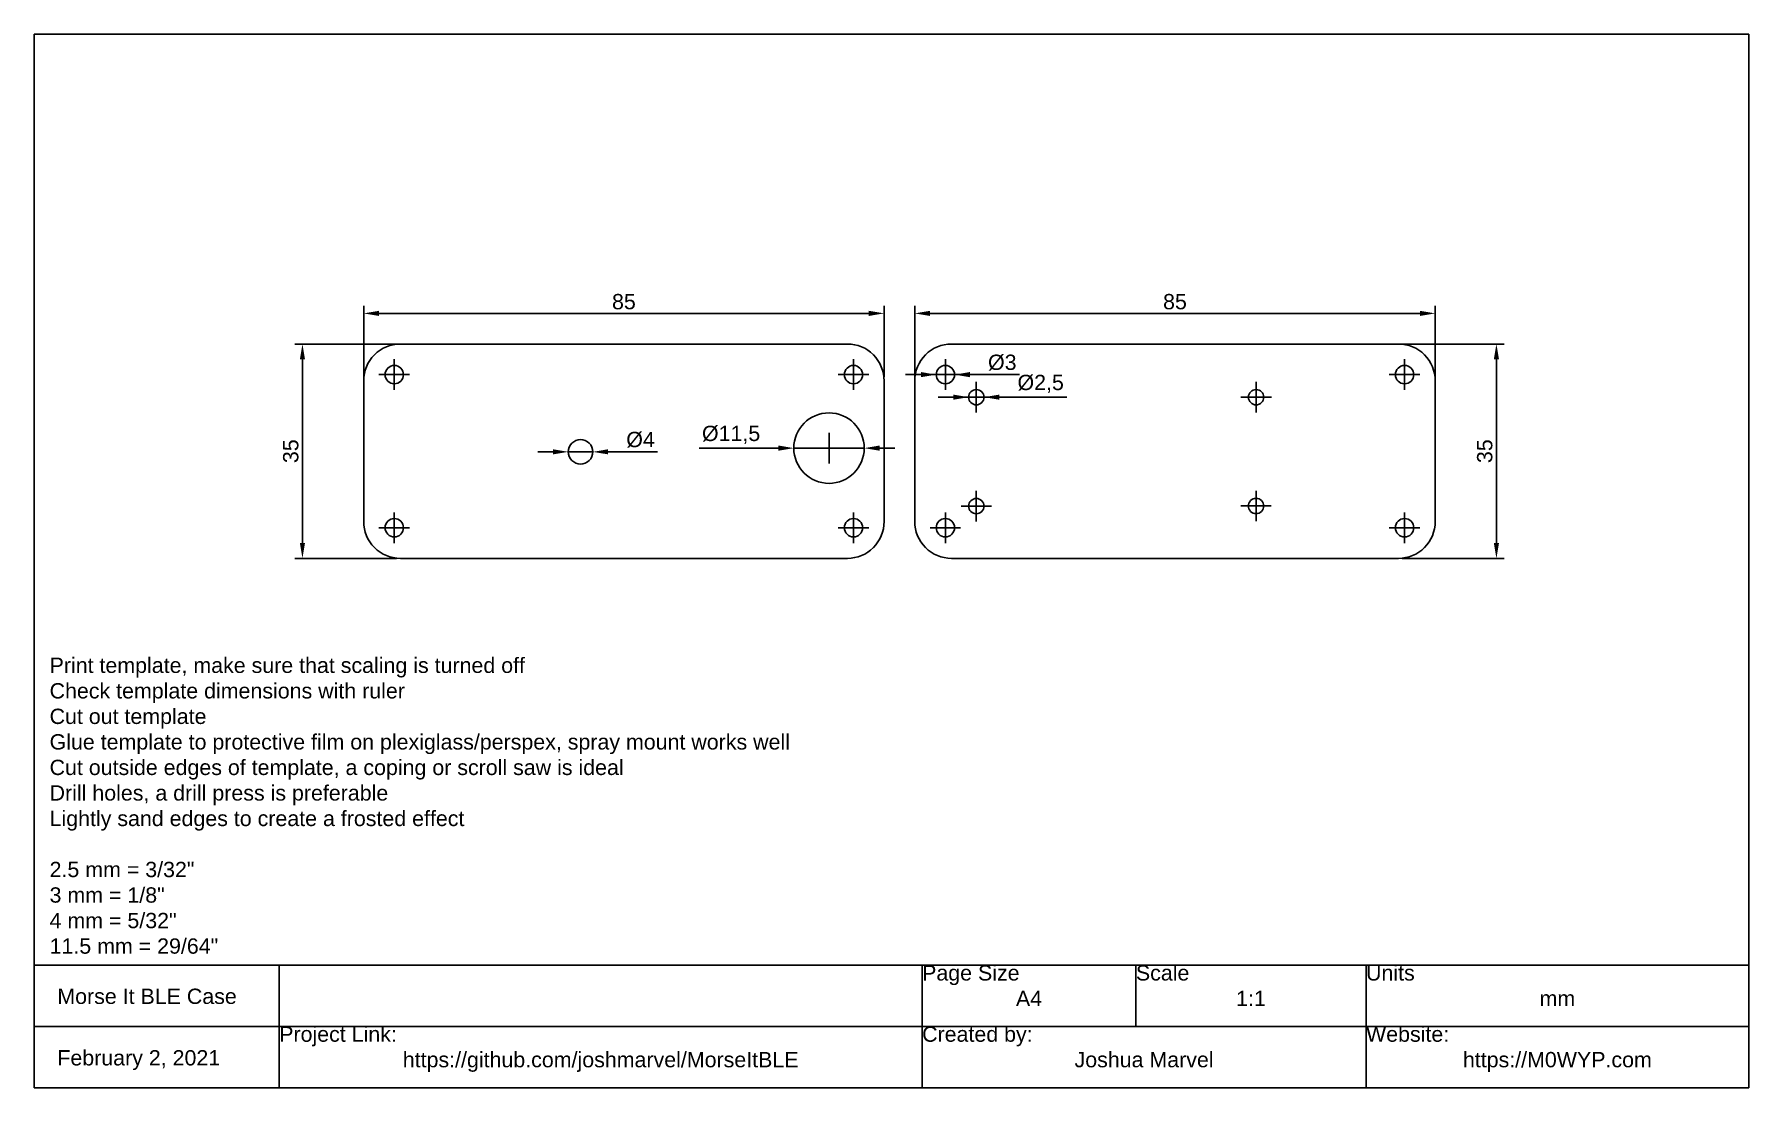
# Model space of a CAD drawing. Header units: millimetres. Extents: x -54 to 226, y -86 to 86.
import ezdxf

# ---------------------------------------------------------------- set-up
doc = ezdxf.new("R2010")
doc.units = ezdxf.units.MM
doc.styles.get("Standard").update_dxf_attribs({"font": 'arial.ttf'})
doc.dimstyles.new('ISO-25', dxfattribs={"dimtxt": 2.5, "dimasz": 2.5, "dimexe": 1.25, "dimexo": 0.625, "dimtad": 1, "dimtxsty": 'Standard', "dimcen": 2.5, "dimadec": 0, "dimazin": 0, "dimtfac": 1, "dimtmove": 0, "dimatfit": 3, "dimfxl": 1, "dimarcsym": 0})

# ---------------------------------------------------------------- blocks, each defined once
blk = doc.blocks.new('*D3')
at = {"color": 0, "lineweight": -2}
for p, q in [((0, 29.63), (0, 41.25)), ((2.5, 40), (82.5, 40)), ((85, 29.63), (85, 41.25))]:
    blk.add_line(p, q, dxfattribs=at)
at = {"color": 0}
for points in [[(2.5, 40.42), (2.5, 39.58), (0, 40)], [(82.5, 39.58), (82.5, 40.42), (85, 40)]]:
    blk.add_solid(points, dxfattribs=at)
at = {"layer": 'Defpoints', "color": 0}
for p in [(85, 40), (0, 29), (85, 29)]:
    blk.add_point(p, dxfattribs=at)
at = {"color": 0, "insert": (42.5, 41.9), "char_height": 2.5, "attachment_point": 5}
blk.add_mtext('85', dxfattribs=at)
blk = doc.blocks.new('*D4')
at = {"color": 0, "lineweight": -2}
for p, q in [((5.38, 35), (-11.25, 35)), ((-10, 32.5), (-10, 2.5)), ((5.38, 0), (-11.25, 0))]:
    blk.add_line(p, q, dxfattribs=at)
at = {"color": 0}
for points in [[(-9.58, 32.5), (-10.42, 32.5), (-10, 35)], [(-10.42, 2.5), (-9.58, 2.5), (-10, 0)]]:
    blk.add_solid(points, dxfattribs=at)
at = {"layer": 'Defpoints', "color": 0}
for p in [(6, 35), (-10, 0), (6, 0)]:
    blk.add_point(p, dxfattribs=at)
at = {"color": 0, "insert": (-11.9, 17.5), "char_height": 2.5, "attachment_point": 5, "rotation": 90}
blk.add_mtext('35', dxfattribs=at)
blk = doc.blocks.new('*D5')
at = {"color": 0, "lineweight": -2}
for p, q in [((90, 29.63), (90, 41.25)), ((92.5, 40), (172.5, 40)), ((175, 29.63), (175, 41.25))]:
    blk.add_line(p, q, dxfattribs=at)
at = {"color": 0}
for points in [[(92.5, 40.42), (92.5, 39.58), (90, 40)], [(172.5, 39.58), (172.5, 40.42), (175, 40)]]:
    blk.add_solid(points, dxfattribs=at)
at = {"layer": 'Defpoints', "color": 0}
for p in [(175, 40), (90, 29), (175, 29)]:
    blk.add_point(p, dxfattribs=at)
at = {"color": 0, "insert": (132.5, 41.9), "char_height": 2.5, "attachment_point": 5}
blk.add_mtext('85', dxfattribs=at)
blk = doc.blocks.new('*D6')
at = {"color": 0, "lineweight": -2}
for p, q in [((169.63, 35), (186.25, 35)), ((185, 32.5), (185, 2.5)), ((169.63, 0), (186.25, 0))]:
    blk.add_line(p, q, dxfattribs=at)
at = {"color": 0}
for points in [[(185.42, 32.5), (184.58, 32.5), (185, 35)], [(184.58, 2.5), (185.42, 2.5), (185, 0)]]:
    blk.add_solid(points, dxfattribs=at)
at = {"layer": 'Defpoints', "color": 0}
for p in [(169, 35), (169, 0), (185, 0)]:
    blk.add_point(p, dxfattribs=at)
at = {"color": 0, "insert": (183.1, 17.5), "char_height": 2.5, "attachment_point": 5, "rotation": 90}
blk.add_mtext('35', dxfattribs=at)
blk = doc.blocks.new('*D7')
at = {"color": 0, "lineweight": -2}
for p, q in [((91, 30), (88.5, 30)), ((93.5, 30), (96.5, 30)), ((99, 30), (107.11, 30))]:
    blk.add_line(p, q, dxfattribs=at)
at = {"color": 0}
for points in [[(91, 29.58), (91, 30.42), (93.5, 30)], [(99, 30.42), (99, 29.58), (96.5, 30)]]:
    blk.add_solid(points, dxfattribs=at)
at = {"layer": 'Defpoints', "color": 0}
for p in [(93.5, 30), (96.5, 30)]:
    blk.add_point(p, dxfattribs=at)
at = {"color": 0, "insert": (104.3, 31.97), "char_height": 2.5, "attachment_point": 5}
blk.add_mtext('%%c3', dxfattribs=at)
blk = doc.blocks.new('*D8')
at = {"color": 0, "lineweight": -2}
for p, q in [((96.31, 26.32), (93.81, 26.32)), ((98.81, 26.32), (101.31, 26.32)), ((103.81, 26.32), (114.84, 26.32))]:
    blk.add_line(p, q, dxfattribs=at)
at = {"color": 0}
for points in [[(96.31, 25.9), (96.31, 26.74), (98.81, 26.32)], [(103.81, 26.74), (103.81, 25.9), (101.31, 26.32)]]:
    blk.add_solid(points, dxfattribs=at)
at = {"layer": 'Defpoints', "color": 0}
for p in [(98.81, 26.32), (101.31, 26.32)]:
    blk.add_point(p, dxfattribs=at)
at = {"color": 0, "insert": (110.57, 28.49), "char_height": 2.5, "attachment_point": 5}
blk.add_mtext('%%c2,5', dxfattribs=at)
blk = doc.blocks.new('*D9')
at = {"color": 0, "lineweight": -2}
for p, q in [((67.75, 18), (54.78, 18)), ((81.75, 18), (70.25, 18)), ((84.25, 18), (86.75, 18))]:
    blk.add_line(p, q, dxfattribs=at)
at = {"color": 0}
for points in [[(67.75, 17.58), (67.75, 18.42), (70.25, 18)], [(84.25, 18.42), (84.25, 17.58), (81.75, 18)]]:
    blk.add_solid(points, dxfattribs=at)
at = {"layer": 'Defpoints', "color": 0}
for p in [(70.25, 18), (81.75, 18)]:
    blk.add_point(p, dxfattribs=at)
at = {"color": 0, "insert": (60.01, 20.17), "char_height": 2.5, "attachment_point": 5}
blk.add_mtext('%%c11,5', dxfattribs=at)
blk = doc.blocks.new('*D10')
at = {"color": 0, "lineweight": -2}
for p, q in [((30.92, 17.39), (28.42, 17.39)), ((33.42, 17.39), (37.42, 17.39)), ((39.92, 17.39), (48.01, 17.39))]:
    blk.add_line(p, q, dxfattribs=at)
at = {"color": 0}
for points in [[(30.92, 16.98), (30.92, 17.81), (33.42, 17.39)], [(39.92, 17.81), (39.92, 16.98), (37.42, 17.39)]]:
    blk.add_solid(points, dxfattribs=at)
at = {"layer": 'Defpoints', "color": 0}
for p in [(33.42, 17.39), (37.42, 17.39)]:
    blk.add_point(p, dxfattribs=at)
at = {"color": 0, "insert": (45.22, 19.36), "char_height": 2.5, "attachment_point": 5}
blk.add_mtext('%%c4', dxfattribs=at)

msp = doc.modelspace()

# ---------------------------------------------------------------- linework, layer by layer
for p, q in [((5, 27.5), (5, 32.5)), ((80, 27.5), (80, 32.5)), ((95, 27.5), (95, 32.5)), ((170, 27.5), (170, 32.5)), ((2.5, 30), (7.5, 30)), ((77.5, 30), (82.5, 30)), ((92.5, 30), (97.5, 30)), ((100.057, 23.819), (100.057, 28.819)), ((145.75, 23.815), (145.75, 28.815)), ((167.5, 30), (172.5, 30)), ((97.557, 26.319), (102.557, 26.319)), ((143.25, 26.315), (148.25, 26.315)), ((76, 15.5), (76, 20.5)), ((73.5, 18), (78.5, 18)), ((97.557, 8.534), (102.557, 8.534)), ((100.057, 6.034), (100.057, 11.034)), ((143.239, 8.55), (148.239, 8.55)), ((145.739, 6.05), (145.739, 11.05)), ((5, 2.5), (5, 7.5)), ((80, 2.5), (80, 7.5)), ((95, 2.5), (95, 7.5)), ((170, 2.5), (170, 7.5)), ((2.5, 5), (7.5, 5)), ((77.5, 5), (82.5, 5)), ((92.5, 5), (97.5, 5)), ((167.5, 5), (172.5, 5)), ((-53.795, -86.431), (-53.795, -66.431)), ((-53.795, -66.431), (226.205, -66.431)), ((-53.795, -66.431), (-13.795, -66.431)), ((-13.795, -66.431), (-13.795, -86.431)), ((226.205, -66.431), (91.205, -66.431)), ((91.205, -66.431), (91.205, -86.431)), ((126.122, -66.431), (126.122, -76.431)), ((163.705, -66.431), (163.705, -76.431)), ((-53.795, -76.431), (226.205, -76.431)), ((163.705, -76.431), (163.705, -86.431))]:
    msp.add_line(p, q)
msp.add_lwpolyline([(-53.795, -86.431), (-53.795, 85.569), (226.205, 85.569), (226.205, -86.431)], close=True)
for points in [[(79, 0), (6, 0, -0.4142136), (0, 6), (0, 29, -0.4142136), (6, 35), (79, 35, -0.4142136), (85, 29), (85, 6, -0.4142136)], [(90, 6), (90, 29, -0.4142136), (96, 35), (169, 35, -0.4142136), (175, 29), (175, 6, -0.4142136), (169, 0), (96, 0, -0.4142136)]]:
    msp.add_lwpolyline(points, format="xyb", close=True)
for centre, radius in [((5, 30), 1.5), ((80, 30), 1.5), ((95, 30), 1.5), ((170, 30), 1.5), ((100.057, 26.319), 1.25), ((145.75, 26.315), 1.25), ((76, 18), 5.75), ((35.417, 17.393), 2), ((100.057, 8.534), 1.25), ((145.739, 8.55), 1.25), ((5, 5), 1.5), ((80, 5), 1.5), ((95, 5), 1.5), ((170, 5), 1.5)]:
    msp.add_circle(centre, radius)

# ---------------------------------------------------------------- texts
at = {"char_height": 2.5, "attachment_point": 1}
for s, insert, width in [('{\\A1;\\pxi0,l1;Print template, make sure that scaling is turned off\\PCheck template dimensions with ruler\\PCut out template\\PGlue template to protective film on plexiglass/perspex, spray mount works well\\PCut outside edges of template, a coping or scroll saw is ideal\\PDrill holes, a drill press is preferable\\PLightly sand edges to create a frosted effect\\P\\P2.5 mm = 3/32"\\P3 mm = 1/8"\\P4 mm = 5/32"\\P11.5 mm = 29/64"}', (-53.795, -16.209), 123.63934), ('{Page Size\\P\\pxqc;A4}', (91.205, -66.431), 34.91649), ('{Scale\\P\\pxqc;1:1}', (126.122, -66.431), 37.58351), ('{Units\\P\\pxqc;mm}', (163.705, -66.431), 62.5), ('{Project Link:\\P\\pxqc;https://github.com/joshmarvel/MorseItBLE}', (-13.795, -76.431), 105), ('{Created by:\\P\\pxqc;Joshua Marvel}', (91.205, -76.431), 72.5), ('{Website:\\P\\pxqc;https://M0WYP.com}', (163.705, -76.431), 62.5)]:
    msp.add_mtext(s, dxfattribs=dict(at, insert=insert, width=width))
for s, insert in [('{Morse It BLE Case}', (-50.03, -70.255)), ('February 2, 2021', (-50.03, -80.299))]:
    msp.add_mtext(s, dxfattribs=dict(at, insert=insert))

# ---------------------------------------------------------------- dimensions: what is measured, and where the dimension line sits
for base, p1, p2, picture, middle in [((85, 40), (0, 29), (85, 29), '*D3', (42.5, 41.901)), ((175, 40), (90, 29), (175, 29), '*D5', (132.5, 41.901))]:
    dim = msp.add_linear_dim(base=base, p1=p1, p2=p2, dimstyle='ISO-25')
    dim.commit()
    dim.dimension.update_dxf_attribs({"geometry": picture, "text_midpoint": middle})
for base, p1, p2, picture, middle in [((-10, 0), (6, 35), (6, 0), '*D4', (-11.901, 17.5)), ((185, 0), (169, 35), (169, 0), '*D6', (183.099, 17.5))]:
    dim = msp.add_linear_dim(base=base, p1=p1, p2=p2, angle=90, dimstyle='ISO-25')
    dim.commit()
    dim.dimension.update_dxf_attribs({"geometry": picture, "text_midpoint": middle})
for p1, p2, picture, middle in [((93.5, 30), (96.5, 30), '*D7', (104.304, 30)), ((98.807, 26.319), (101.307, 26.319), '*D8', (110.575, 26.319)), ((33.417, 17.393), (37.417, 17.393), '*D10', (45.216, 17.393)), ((81.75, 18), (70.25, 18), '*D9', (60.013, 18))]:
    dim = msp.add_diameter_dim_2p(p1=p1, p2=p2, dimstyle='ISO-25')
    dim.commit()
    dim.dimension.update_dxf_attribs({"geometry": picture, "text_midpoint": middle, "dimtype": 163})

doc.saveas('drawing.dxf')
